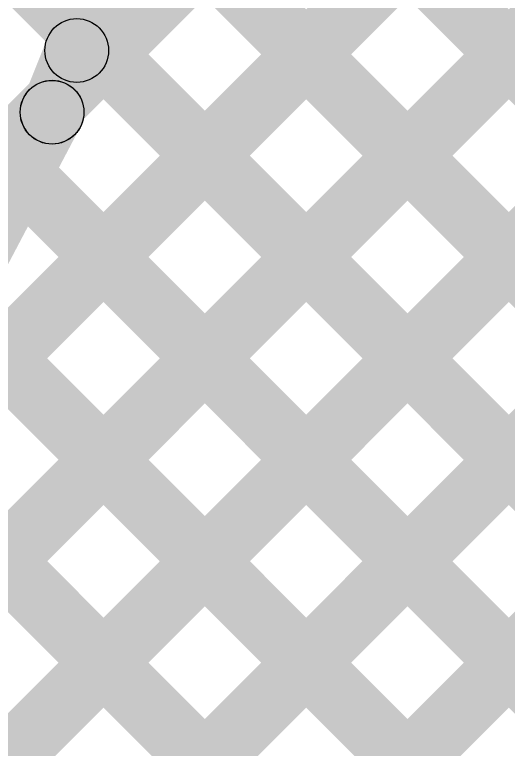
# Model space of a CAD drawing. Header units: millimetres. Extents: x 2.72 to 4.82, y 2.46 to 3.29.
# Drawn here: x 4.6218 to 4.6838, y 2.7638 to 2.856 of the extents above; entities that cross this region are included whole.
import ezdxf

# ---------------------------------------------------------------- set-up
doc = ezdxf.new("R2010")
doc.units = ezdxf.units.MM
doc.header["$MEASUREMENT"] = 0
doc.layers.add('BottomLayer', color=5, linetype='Continuous')
doc.layers.add('TopLayer', color=1, linetype='Continuous')

msp = doc.modelspace()

# ---------------------------------------------------------------- hatches: boundary and pattern name
at = {"layer": 'BottomLayer'}
for points in [[(4.633036, 2.849475), (4.626164, 2.85357), (4.642579, 2.881111), (4.649451, 2.877015)], [(4.630218, 2.842298), (4.62279, 2.845269), (4.625886, 2.853008), (4.633314, 2.850037)], [(4.603589, 2.791688), (4.59651, 2.795416), (4.622961, 2.845638), (4.630039, 2.84191)]]:
    msp.add_hatch(color=5, dxfattribs=at).paths.add_polyline_path(points)
h = msp.add_hatch(color=5, dxfattribs=at)
edge = h.paths.add_edge_path()
edge.add_arc((4.6296, 2.851523), 0.004, 0, 360)
h = msp.add_hatch(color=5, dxfattribs=at)
edge = h.paths.add_edge_path()
edge.add_arc((4.6296, 2.851523), 0.004, 0, 360)
h = msp.add_hatch(color=5, dxfattribs=at)
edge = h.paths.add_edge_path()
edge.add_arc((4.6265, 2.843774), 0.004, 0, 360)
h = msp.add_hatch(color=5, dxfattribs=at)
edge = h.paths.add_edge_path()
edge.add_arc((4.626504, 2.843783), 0.004, 0, 360)
at = {"layer": 'TopLayer'}
for points in [[(4.608499, 2.820936), (4.602842, 2.826592), (4.715373, 2.939123), (4.721029, 2.933466)], [(4.557684, 2.744664), (4.552027, 2.750321), (4.715339, 2.913633), (4.720996, 2.907976)], [(4.637477, 2.891795), (4.643134, 2.897452), (4.720871, 2.819715), (4.715214, 2.814058)], [(4.61686, 2.886956), (4.622517, 2.892613), (4.720837, 2.794293), (4.71518, 2.788636)], [(4.497451, 2.658976), (4.491794, 2.664633), (4.715305, 2.888144), (4.720962, 2.882487)], [(4.607747, 2.870614), (4.613404, 2.876271), (4.720804, 2.768871), (4.715147, 2.763214)], [(4.512654, 2.648723), (4.506997, 2.65438), (4.715271, 2.862654), (4.720928, 2.856997)], [(4.598633, 2.854272), (4.60429, 2.859929), (4.72077, 2.743449), (4.715113, 2.737792)], [(4.448145, 2.558758), (4.442488, 2.564415), (4.715237, 2.837164), (4.720894, 2.831508)], [(4.601256, 2.826193), (4.606913, 2.83185), (4.720736, 2.718027), (4.715079, 2.71237)], [(4.47359, 2.558747), (4.467933, 2.564404), (4.715203, 2.811675), (4.72086, 2.806018)], [(4.597342, 2.804652), (4.602998, 2.810309), (4.720702, 2.692605), (4.715045, 2.686948)], [(4.57468, 2.801858), (4.580337, 2.807515), (4.720669, 2.667183), (4.715012, 2.661526)]]:
    msp.add_hatch(color=1, dxfattribs=at).paths.add_polyline_path(points)

# ---------------------------------------------------------------- linework, layer by layer
at = {"layer": 'BottomLayer'}
for centre in [(4.6296, 2.851523), (4.6296, 2.851523), (4.6265, 2.843774), (4.626504, 2.843783)]:
    msp.add_circle(centre, 0.004, dxfattribs=at)

doc.saveas('drawing.dxf')
